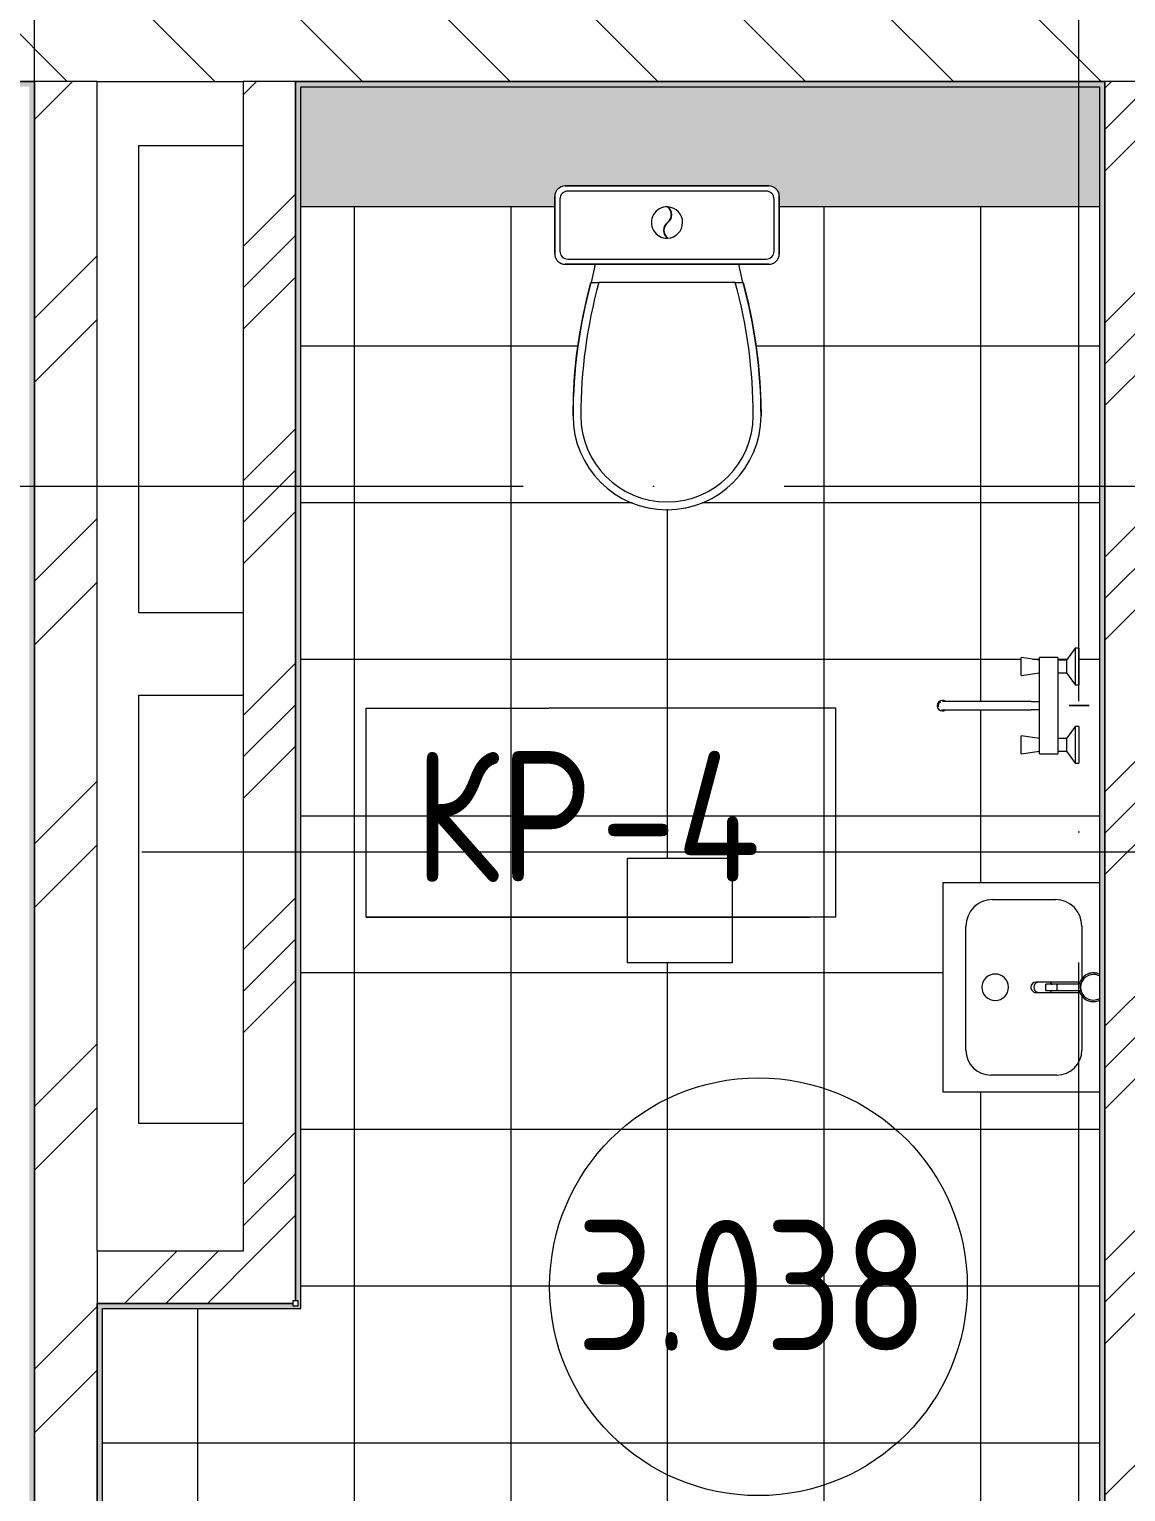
# Model space of a CAD drawing. Header units: millimetres. Extents: x 97 to 215964, y -4577 to 60645.
# Drawn here: x 191288 to 193388, y 49750 to 52550 of the extents above; entities that cross this region are included whole.
import ezdxf

# ---------------------------------------------------------------- set-up
doc = ezdxf.new("R2010")
doc.units = ezdxf.units.MM
doc.linetypes.add('ADSK_Линия сетки', pattern=[2500, 2000, -250, 0, -250])
for name, color, linetype, lineweight in [('A-AREA-____-IDEN', 2, 'Continuous', 20), ('A-FLOR-____-IDEN', 11, 'Continuous', 20), ('A-FLOR-____-OTLN', 192, 'Continuous', 9), ('A-FLOR-____-PATT', 8, 'Continuous', 9), ('A-WALL-____-MCUT', 113, 'Continuous', 9), ('A-WALL-____-PATT', 111, 'Continuous', 9), ('A-WALL-FNSH-MCUT', 113, 'Continuous', 9), ('P-SANR-FIXT-OTLN', 6, 'Continuous', 9), ('S-COLS-____-MCUT', 52, 'Continuous', 9), ('S-COLS-____-OTLN', 52, 'Continuous', 9), ('S-GRID-____-OTLN', 1, 'Continuous', 9)]:
    doc.layers.add(name, color=color, linetype=linetype, lineweight=lineweight)
doc.styles.add('GOST Common', font='GOST_Common.ttf', dxfattribs={"width": 0.9, "height": 250})
pattern_1 = [(45, (0, 0), (-224.5064, 224.5064), []), (45, (79.38, 0), (0, 449.0128), []), (45, (-79.38, 0), (0, 449.0128), [])]

# ---------------------------------------------------------------- blocks, each defined once
blk = doc.blocks.new('0083_СОШ675_АР_R22_rvt-1-О_АИ_ПП_8_400_Целиком')
at = {"layer": 'A-FLOR-____-PATT', "lineweight": 5}
blk.add_hatch(color=221, dxfattribs=at).paths.add_polyline_path([(134540, 52210), (134540, 52440), (133010, 52440), (133010, 52210), (133496.5, 52210), (133497.3, 52235.5), (133500.6, 52241.8), (133504.7, 52245.9), (133510.4, 52248.9), (133511.3, 52249.3), (133521.5, 52250), (133912, 52249.2), (133918.3, 52245.9), (133922.5, 52241.8), (133925.5, 52236.1), (133925.8, 52235.2), (133926.5, 52225), (133926.5, 52210), (134058.1, 52210)])
at = {"layer": 'A-WALL-____-PATT', "lineweight": 5}
h = blk.add_hatch(dxfattribs=at)
h.set_pattern_fill('FP_10', color=10, style=0, pattern_type=2)
h.set_pattern_definition([(135, (0, 0), (-141.42136, -141.42136), [])])
h.paths.add_polyline_path([(136259.2, 52450), (136499, 52450), (136499, 52650), (131360, 52650), (131360, 52450), (135944.7, 52450)])
h.paths.add_polyline_path([(129370, 52450), (130260, 52450), (130260, 52650), (129370, 52650)])
h = blk.add_hatch(dxfattribs=at)
h.set_pattern_fill('FP_7', color=10, style=0, pattern_type=2)
h.set_pattern_definition([(45, (0, 0), (-251.4472, 251.4472), []), (45, (0, 381), (-251.4472, 251.4472), [])])
h.paths.add_polyline_path([(132500, 49250), (132620, 49250), (132620, 52450), (132500, 52450), (132500, 50930.5)])
h = blk.add_hatch(dxfattribs=at)
h.set_pattern_fill('FP_11', color=10, style=0, pattern_type=2)
h.set_pattern_definition(pattern_1)
h.paths.add_polyline_path([(133000, 50210.7), (133000, 52450), (132900, 52450), (132900, 50210.7)])
h = blk.add_hatch(dxfattribs=at)
h.set_pattern_fill('FP_11', color=10, style=0, pattern_type=2)
h.set_pattern_definition(pattern_1)
h.paths.add_polyline_path([(134550, 49250), (134650, 49250), (134650, 52450), (134550, 52450), (134550, 49953.5)])
h = blk.add_hatch(dxfattribs=at)
h.set_pattern_fill('FP_11', color=10, style=0, pattern_type=2)
h.set_pattern_definition(pattern_1)
h.paths.add_polyline_path([(132800.3, 50110.7), (132995, 50110.7), (132995, 50115.7), (133000, 50115.7), (133000, 50210.7), (132620, 50210.7), (132620, 50110.7)])
at = {"layer": 'A-FLOR-____-OTLN', "color": 90}
for p, q in [((132700, 51432.5), (132700, 52327.5)), ((132700, 52327.5), (132900, 52327.5)), ((133496.5, 52210), (133010, 52210)), ((134540, 52210), (133926.5, 52210)), ((132900, 51432.5), (132700, 51432.5)), ((132700, 50455), (132700, 51275)), ((132700, 51275), (132900, 51275)), ((132900, 50455), (132700, 50455))]:
    blk.add_line(p, q, dxfattribs=at)
at = {"layer": 'A-WALL-____-MCUT', "color": 50, "lineweight": 13}
for p, q in [((131360, 52450), (132500, 52450)), ((132500, 52450), (132500, 49250)), ((132620, 52450), (132900, 52450)), ((132620, 50210.7), (132620, 52450)), ((132900, 52450), (132900, 50210.7)), ((133000, 52450), (134550, 52450)), ((133000, 50210.7), (133000, 52450)), ((134550, 52450), (134550, 49250)), ((132900, 50210.7), (132620, 50210.7)), ((133000, 50115.7), (133000, 50210.7)), ((132620, 50110.7), (132995, 50110.7)), ((132620, 49250), (132620, 50110.7))]:
    blk.add_line(p, q, dxfattribs=at)
at = {"layer": 'A-WALL-____-MCUT', "color": 10, "lineweight": 5}
for p, q in [((132620, 52450), (132500, 52450)), ((133000, 52450), (132900, 52450)), ((134650, 52450), (134550, 52450)), ((132620, 50210.7), (132620, 50110.7))]:
    blk.add_line(p, q, dxfattribs=at)
blk = doc.blocks.new('ВК_Унитаз_ГОСТ 30493-96_R20 - С косым выпуском-V171-О_АИ_ПП_8_400_Целиком')
at = {"layer": 'P-SANR-FIXT-OTLN', "color": 170, "lineweight": 18}
for p, q in [((130, 215), (20, 215)), ((20, 215), (130, 215)), ((125, 205), (25, 205)), ((0, 190.8), (0, 195)), ((0, 195), (0, -195)), ((0, -195), (0, 195)), ((10, 190), (10, -190)), ((140, -190), (140, 190)), ((150, 195), (150, 190.8)), ((150, -195), (150, 195)), ((150, 195), (150, -195)), ((185, 145), (150, 137.4)), ((185, 130.7), (185, 145.7)), ((185, 130.7), (185, -130.7)), ((150, -137.4), (185, -145)), ((185, -145.7), (185, -130.7)), ((20, -215), (130, -215)), ((130, -215), (20, -215)), ((25, -205), (125, -205))]:
    blk.add_line(p, q, dxfattribs=at)
at = {"layer": 'P-SANR-FIXT-OTLN', "color": 170, "lineweight": 18, "flags": 128}
for points in [[(185, 145.7), (222.5, 155.2), (260.3, 163.1), (298.4, 169.6), (336.7, 174.5), (375.2, 177.8), (413.8, 179.6), (440, 180)], [(440, -180), (401.4, -179.2), (362.8, -176.9), (324.4, -173.1), (286.1, -167.7), (248.1, -160.7), (210.4, -152.3), (185, -145.7)]]:
    blk.add_lwpolyline(points, dxfattribs=at)
at = {"layer": 'P-SANR-FIXT-OTLN', "color": 170, "lineweight": 18}
for centre, radius, start, end in [((20, 195), 20, 90, 180), ((20, 195), 20, 90, 180), ((25, 190), 15, 90, 180), ((125, 190), 15, 0, 90), ((130, 195), 20, 360, 90), ((130, 195), 20, 80, 90), ((130, 195), 20, 0, 90), ((130, 195), 20, 50, 70), ((130, 195), 20, 20, 40), ((130, 195), 20, 360, 10), ((440, -786), 966, 90, 105.3062), ((440, -786), 966, 90, 105.3062), ((440, 0), 180, 0, 90), ((440, 0), 180, 270, 90), ((440, -801), 966, 90, 105.3062), ((440, 0), 165, 0, 90), ((70, -0.1), 30, 2.9611, 176.4965), ((55, -10.9), 19.1, 37.7116, 141.5159), ((70, 0.1), 30, 178.194, 1.3536), ((55, -10), 19, 37.7541, 141.885), ((85, 13.3), 19.1, 217.7541, 321.5226), ((85, 12.4), 18.9, 217.7116, 322.1574), ((440, 0), 180, 270, 360), ((440, 0), 165, 270, 0), ((440, 801), 966, 254.6938, 270), ((440, 786), 966, 254.6938, 270), ((440, 786), 966, 254.6938, 270), ((20, -195), 20, 180, 270), ((20, -195), 20, 180, 270), ((25, -190), 15, 180, 270), ((125, -190), 15, 270, 0), ((130, -195), 20, 270, 0), ((130, -195), 20, 270, 0), ((130, -195), 20, 350, 0), ((130, -195), 20, 270, 280), ((130, -195), 20, 290, 310), ((130, -195), 20, 320, 340)]:
    blk.add_arc(centre, radius, start, end, dxfattribs=at)
blk = doc.blocks.new('ВК_Рукомойник_ТТМ_РК-01_R20 - Рукомойник ТТМ РК-01-3800553-О_АИ_ПП_8_400_Целиком')
at = {"layer": 'P-SANR-FIXT-OTLN', "color": 170, "lineweight": 18}
for p, q in [((134540, 50915.8), (134240, 50915.8)), ((134240, 50915.8), (134240, 50515.8)), ((134334.8, 50883.8), (134455.2, 50883.8)), ((134284, 50595.6), (134284, 50833)), ((134506, 50833), (134506, 50731.8)), ((134506, 50699.9), (134506, 50595.6)), ((134458.2, 50547.8), (134331.8, 50547.8)), ((134240, 50515.8), (134540, 50515.8))]:
    blk.add_line(p, q, dxfattribs=at)
for centre, radius, start, end in [((134334.8, 50833), 50.8, 90, 180), ((134455.2, 50833), 50.8, 0, 90), ((134340, 50715.8), 25.4, 90, 270), ((134340, 50715.8), 25.4, 270, 90), ((134331.8, 50595.6), 47.8, 180, 270), ((134458.2, 50595.6), 47.8, 270, 0)]:
    blk.add_arc(centre, radius, start, end, dxfattribs=at)
blk = doc.blocks.new('xxx_Смеситель_Для рукомойника_R20 - Однорукояточный-V172-О_АИ_ПП_8_400_Целиком')
at = {"layer": 'P-SANR-FIXT-OTLN', "color": 170, "lineweight": 18}
for p, q in [((134421.9, 50725.8), (134418, 50725.8)), ((134444.6, 50725.8), (134421.9, 50725.8)), ((134457.7, 50721.8), (134437, 50721.8)), ((134437, 50720.8), (134437, 50721.8)), ((134437, 50721.8), (134437, 50720.8)), ((134437, 50710.8), (134437, 50720.8)), ((134437, 50710.8), (134437, 50709.8)), ((134437, 50709.8), (134437, 50710.8)), ((134437, 50709.8), (134457.7, 50709.8)), ((134502.8, 50725.8), (134444.6, 50725.8)), ((134503.4, 50721.8), (134457.7, 50721.8)), ((134457.7, 50709.8), (134503.4, 50709.8)), ((134457.8, 50720.8), (134457.8, 50710.8)), ((134418, 50705.8), (134421.9, 50705.8)), ((134421.9, 50705.8), (134444.6, 50705.8)), ((134444.6, 50705.8), (134502.8, 50705.8))]:
    blk.add_line(p, q, dxfattribs=at)
for radius, start, end in [(27.5, 90, 168.9224), (24.5, 90, 270), (27.5, 113.3122, 126.6881), (27.5, 90, 108.0231), (27.5, 71.9769, 90), (27.5, 63.7266, 90), (24.5, 60.0015, 90), (27.5, 63.9578, 66.6878), (27.5, 191.0769, 270), (27.5, 135, 168.0233), (27.5, 191.9774, 225), (24.5, 165, 169.7702), (24.5, 165, 169.7702), (24.5, 190.2298, 195), (24.5, 190.2298, 195), (27.5, 233.3128, 246.6887), (27.5, 251.9777, 270), (24.5, 270, 299.9985), (27.5, 270, 296.2744), (27.5, 270, 288.0223), (27.5, 293.3113, 296.0422)]:
    blk.add_arc((134528, 50715.8), radius, start, end, dxfattribs=at)
for start_param, end_param in [(0, 1.570796), (1.570796, 3.141593)]:
    blk.add_ellipse((134418, 50715.8), major_axis=(0, 10), ratio=0.965926, start_param=start_param, end_param=end_param, dxfattribs=at)
for points, knots in [([(134414.8, 50715.8), (134414.8, 50716.7), (134414.9, 50718), (134415.3, 50719.7), (134415.7, 50720.9), (134416.1, 50721.8), (134416.5, 50722.4), (134417, 50723.1), (134417.5, 50723.8), (134418.2, 50724.4), (134418.7, 50724.8), (134419.2, 50725.1), (134419.6, 50725.3), (134420, 50725.5), (134420.5, 50725.7), (134420.9, 50725.8), (134421.4, 50725.8), (134421.7, 50725.8), (134421.9, 50725.8)], [0, 0, 0, 0, 0.0833333, 0.125, 0.1666667, 0.2083333, 0.2291667, 0.25, 0.2916667, 0.3333333, 0.3541667, 0.375, 0.3958333, 0.4166667, 0.4375, 0.4583333, 0.4791667, 0.5, 0.5, 0.5, 0.5]), ([(134421.9, 50705.8), (134421.7, 50705.8), (134421.4, 50705.9), (134420.9, 50705.9), (134420.5, 50706), (134420, 50706.2), (134419.6, 50706.4), (134419.2, 50706.6), (134418.7, 50706.9), (134418.3, 50707.2), (134417.9, 50707.5), (134417.4, 50708), (134417, 50708.6), (134416.5, 50709.2), (134416.1, 50709.9), (134415.7, 50710.8), (134415.3, 50712), (134414.9, 50713.7), (134414.8, 50715), (134414.8, 50715.8)], [0.5, 0.5, 0.5, 0.5, 0.5208333, 0.5416667, 0.5625, 0.5833333, 0.6041667, 0.625, 0.6458333, 0.6666667, 0.6875, 0.7083333, 0.75, 0.7708333, 0.7916667, 0.8333333, 0.875, 0.9166667, 1, 1, 1, 1]), ([(134448.3, 50720.8), (134447.9, 50722.4), (134447.1, 50724.3), (134445.7, 50725.6), (134444.9, 50725.8), (134444.6, 50725.8)], [0.1666667, 0.1666667, 0.1666667, 0.1666667, 0.3333333, 0.4166667, 0.5, 0.5, 0.5, 0.5]), ([(134457.3, 50721.8), (134457.3, 50721.8), (134457.3, 50721.8), (134457.2, 50721.7), (134457.2, 50721.6), (134457.2, 50721.3), (134457.2, 50721), (134457.2, 50720.8)], [0, 0, 0, 0, 0.166667, 0.333333, 0.5, 0.666667, 1, 1, 1, 1]), ([(134457.7, 50709.8), (134457.7, 50709.8), (134457.7, 50709.9), (134457.8, 50710), (134457.8, 50710.1), (134457.8, 50710.4), (134457.8, 50710.7), (134457.8, 50710.8)], [0, 0, 0, 0, 0.166667, 0.333333, 0.5, 0.666667, 1, 1, 1, 1]), ([(134504.4, 50722.5), (134504.4, 50722.4), (134504.3, 50722.3), (134504.2, 50721.9), (134504.1, 50721.3), (134504, 50720.7), (134503.9, 50720.4)], [0.77430556, 0.77430556, 0.77430556, 0.77430556, 0.78298611, 0.79166667, 0.82638889, 0.86111111, 0.86111111, 0.86111111, 0.86111111]), ([(134503.9, 50711.3), (134503.9, 50711.1), (134504, 50710.6), (134504.2, 50710), (134504.3, 50709.6), (134504.4, 50709.4), (134504.4, 50709.3)], [0.13888889, 0.13888889, 0.13888889, 0.13888889, 0.16666667, 0.19444444, 0.20833333, 0.22222222, 0.22222222, 0.22222222, 0.22222222])]:
    blk.add_open_spline(points, degree=3, knots=knots, dxfattribs=at)
for points in [[(134444.6, 50705.8), (134444.9, 50705.8), (134445.7, 50706.1), (134446.7, 50707.1), (134447.6, 50708.7), (134448.1, 50710.1), (134448.3, 50710.8)], [(134457.2, 50710.8), (134457.2, 50710.7), (134457.2, 50710.3), (134457.2, 50709.9), (134457.3, 50709.8), (134457.3, 50709.8)], [(134457.8, 50720.8), (134457.8, 50721), (134457.8, 50721.4), (134457.8, 50721.7), (134457.7, 50721.8), (134457.7, 50721.8)], [(134503.3, 50720.8), (134502.9, 50719.2), (134502.6, 50715.8), (134502.9, 50712.5), (134503.3, 50710.8)], [(134502.9, 50721.7), (134502.9, 50721.8), (134503, 50721.8), (134503, 50721.8), (134503, 50721.8)], [(134503, 50709.8), (134503, 50709.8), (134503, 50709.9), (134502.9, 50709.9)], [(134503.4, 50721.8), (134503.4, 50721.8), (134503.4, 50721.7), (134503.4, 50721.6), (134503.4, 50721.3), (134503.3, 50721.1), (134503.3, 50720.9), (134503.3, 50720.8)], [(134503.3, 50710.8), (134503.3, 50710.8), (134503.3, 50710.6), (134503.4, 50710.3), (134503.4, 50710.1), (134503.4, 50710), (134503.4, 50709.9), (134503.4, 50709.9)]]:
    blk.add_open_spline(points, degree=3, dxfattribs=at)
blk = doc.blocks.new('Смеситель для внутр_поливочного крана - Смеситель-V205-О_АИ_ПП_8_400_Целиком')
at = {"layer": 'P-SANR-FIXT-OTLN', "color": 170, "lineweight": 18}
for p, q in [((-8, 231), (-8, 91)), ((8, 91), (8, 231)), ((-92, 110.1), (-87, 75)), ((-92, 110.1), (-75, 110.1)), ((-89, 111.1), (-89, 110.1)), ((-75, 111.1), (-75, 111.1)), ((-75, 111.1), (-75, 111.1)), ((-75, 110.1), (-58, 110.1)), ((-63, 75), (-58, 110.1)), ((-61, 110.1), (-61, 111.1)), ((58, 110.1), (63, 75)), ((58, 110.1), (75, 110.1)), ((61, 111.1), (61, 110.1)), ((75, 111.1), (75, 111.1)), ((75, 111.1), (75, 111.1)), ((75, 110.1), (92, 110.1)), ((87, 75), (92, 110.1)), ((89, 110.1), (89, 111.1)), ((-92, 75), (-92, 40)), ((-92, 75), (-75, 75)), ((-75, 75), (75, 75)), ((75, 75), (92, 75)), ((92, 40), (92, 75)), ((-75, 40), (-92, 40)), ((-87, 40), (-87, 23.4)), ((75, 40), (-75, 40)), ((-63, 23.4), (-63, 40)), ((63, 40), (63, 23.4)), ((92, 40), (75, 40)), ((87, 23.4), (87, 40)), ((-87, 23.4), (-110, 6.7)), ((-110, 6.7), (-110, 0)), ((-40, 6.7), (-110, 6.7)), ((-40, 0), (-110, 0)), ((-63, 23.4), (-87, 23.4)), ((-40, 6.7), (-63, 23.4)), ((-40, 0), (-40, 6.7)), ((0, -20), (0, 18)), ((0, 18), (0, -20)), ((63, 23.4), (40, 6.7)), ((40, 6.7), (40, 0)), ((110, 6.7), (40, 6.7)), ((87, 23.4), (63, 23.4)), ((110, 6.7), (87, 23.4)), ((110, 0), (110, 6.7)), ((110, 0), (40, 0))]:
    blk.add_line(p, q, dxfattribs=at)
at = {"layer": 'P-SANR-FIXT-OTLN', "color": 170, "lineweight": 18, "flags": 128}
for points in [[(-8, 261), (-8, 261), (-8, 260.9), (-8, 260.8), (-8, 260.6), (-8, 260.4), (-8, 260.1), (-8, 259.8), (-8, 259.5), (-8, 259.1), (-8, 258.6), (-8, 258.1), (-8, 257.6), (-8, 257), (-8, 256.4), (-8, 255.8), (-8, 255.1), (-8, 254.3), (-8, 253.6), (-8, 252.7), (-8, 251.9), (-8, 251), (-8, 250.1), (-8, 249.2), (-8, 248.2), (-8, 247.2), (-8, 246.2), (-8, 245.1), (-8, 244.1), (-8, 243), (-8, 241.9), (-8, 240.7), (-8, 239.6), (-8, 238.4), (-8, 237.3), (-8, 236.1), (-8, 234.9), (-8, 233.7), (-8, 232.5), (-8, 231.3), (-8, 231)], [(8, 231), (8, 232.2), (8, 233.4), (8, 234.6), (8, 235.8), (8, 237), (8, 238.1), (8, 239.3), (8, 240.4), (8, 241.6), (8, 242.7), (8, 243.8), (8, 244.9), (8, 245.9), (8, 246.9), (8, 247.9), (8, 248.9), (8, 249.9), (8, 250.8), (8, 251.7), (8, 252.5), (8, 253.3), (8, 254.1), (8, 254.9), (8, 255.6), (8, 256.2), (8, 256.9), (8, 257.5), (8, 258), (8, 258.5), (8, 259), (8, 259.4), (8, 259.7), (8, 260.1), (8, 260.3), (8, 260.6), (8, 260.7), (8, 260.9), (8, 261), (8, 261)], [(-8, 74.8), (-8, 75.8), (-8, 76.9), (-8, 77.9), (-8, 79), (-8, 80.1), (-8, 81.3), (-8, 82.4), (-8, 83.6), (-8, 84.7), (-8, 85.9), (-8, 87.1), (-8, 88.3), (-8, 89.5), (-8, 90.7), (-8, 91)], [(8, 91), (8, 89.8), (8, 88.6), (8, 87.4), (8, 86.2), (8, 85), (8, 83.9), (8, 82.7), (8, 81.6), (8, 80.4), (8, 79.3), (8, 78.2), (8, 77.1), (8, 76.1), (8, 75.1)]]:
    blk.add_lwpolyline(points, dxfattribs=at)
at = {"layer": 'P-SANR-FIXT-OTLN', "color": 170, "lineweight": 18}
for radius, start, end in [(10, 0, 180), (10, 360, 180), (10, 180, 210), (10, 180, 210), (8, 165, 180), (8, 30, 105), (10, 330, 360), (10, 330, 360)]:
    blk.add_arc((0, 261), radius, start, end, dxfattribs=at)
blk = doc.blocks.new('0083_СОШ675_ВК_R22_rvt-1-О_АИ_ПП_8_400_Целиком')
at = {"layer": 'P-SANR-FIXT-OTLN', "color": 170, "lineweight": 18}
for name, p, rotation in [('ВК_Унитаз_ГОСТ 30493-96_R20 - С косым выпуском-V171-О_АИ_ПП_8_400_Целиком', (133711.5, 52250), 269.9999999999987), ('Смеситель для внутр_поливочного крана - Смеситель-V205-О_АИ_ПП_8_400_Целиком', (134500, 51255), 89.9999999999998)]:
    blk.add_blockref(name, p, dxfattribs=dict(at, rotation=rotation))
for name in ['ВК_Рукомойник_ТТМ_РК-01_R20 - Рукомойник ТТМ РК-01-3800553-О_АИ_ПП_8_400_Целиком', 'xxx_Смеситель_Для рукомойника_R20 - Однорукояточный-V172-О_АИ_ПП_8_400_Целиком']:
    blk.add_blockref(name, (0, 0), dxfattribs=at)
blk = doc.blocks.new('BSC_Колонна _Прямоугольная - ПР-1_Профиль торцевой для плитки-3497357-О_АИ_ПП_8_400_Целиком')
at = {"layer": 'S-COLS-____-MCUT'}
for p, q in [((5, 5), (-5, 5)), ((-5, 5), (-5, -5)), ((5, -5), (5, 5)), ((-5, -5), (5, -5))]:
    blk.add_line(p, q, dxfattribs=at)
blk = doc.blocks.new('ADSK_Марка_Перекрытие - Типоразмер_ADSK_Марка-158127-О_АИ_ПП_8_400_Целиком')
at = {"layer": 'A-FLOR-____-IDEN'}
for p, q in [((-4.5, 4), (-1, 4)), ((-4.5, 0), (-4.5, 4)), ((4.5, 4), (-1, 4)), ((4.5, 0), (4.5, 4)), ((4.5, 0), (-4.5, 0)), ((-4.5, 0), (4, 0))]:
    blk.add_line(p, q, dxfattribs=at)
blk = doc.blocks.new('ADSK_Марка_Помещение_ОдноЗначение - Номер-159740-О_АИ_ПП_8_400_Целиком')
at = {"layer": 'A-AREA-____-IDEN'}
blk.add_circle((0, 0), 4, dxfattribs=at)

msp = doc.modelspace()

# ---------------------------------------------------------------- hatches: boundary and pattern name
at = {"layer": 'A-FLOR-____-PATT'}
h = msp.add_hatch(dxfattribs=at)
h.set_pattern_fill('FP_158', color=256, style=0, pattern_type=2)
h.set_pattern_definition([(90, (193110.4, 51643.75), (-300, 2e-14), []), (180, (193110.4, 51643.75), (-4e-14, -300), [])])
h.paths.add_polyline_path([(192855.961427, 49250.000586), (192997.865903, 49250.000586), (192997.865903, 49260.000586), (193337.865903, 49260.000586), (193337.865903, 50515.840355), (193037.865903, 50515.840355), (193037.865903, 50915.840355), (193337.865903, 50915.840355), (193337.865903, 52210.002606), (192724.414119, 52210.002606), (192723.598704, 52114.480428), (192720.346157, 52108.170659), (192716.223607, 52104.048109), (192710.543485, 52101.056371), (192709.5905, 52100.661631), (192699.414119, 52099.980148), (192646.846551, 52099.980148), (192659.134875, 52047.37387), (192674.134875, 51981.11112), (192685.934054, 51888.090218), (192689.00467, 51806.870077), (192683.280767, 51763.39272), (192665.298691, 51719.980148), (192636.693339, 51682.700927), (192599.414119, 51654.095575), (192572.327261, 51642.122818), (192552.119261, 51635.602386), (192505.965024, 51630.43423), (192462.82669, 51636.113499), (192446.500976, 51642.223251), (192419.008097, 51654.407126), (192382.134898, 51682.700927), (192353.529546, 51719.980148), (192335.036357, 51767.275005), (192329.414119, 51809.980148), (192334.804614, 51907.518668), (192346.742765, 51990.164393), (192371.981686, 52099.980148), (192308.914399, 52100.795563), (192302.60463, 52104.048109), (192298.48208, 52108.170659), (192295.490342, 52113.850781), (192295.095602, 52114.803767), (192294.414119, 52124.980148), (192294.414119, 52210.002606), (191807.865903, 52210.002606), (191807.865903, 50100.71798), (191427.888824, 50100.71798), (191427.888824, 49260.000586), (191897.865903, 49260.000586), (191897.865903, 49250.000586)])
h.paths.add_polyline_path([(193137.865903, 50690.440355), (193148.88655, 50692.955745), (193157.724422, 50700.003714), (193162.629072, 50710.188323), (193162.629072, 50721.492386), (193157.724422, 50731.676996), (193148.88655, 50738.724964), (193137.865903, 50741.240355), (193126.845256, 50738.724964), (193118.007383, 50731.676996), (193113.102734, 50721.492386), (193113.102734, 50710.188323), (193118.007383, 50700.003714), (193126.845256, 50692.955745), (193129.665903, 50692.311951)])
h.paths.add_polyline_path([(192633.887824, 50762.77529), (192433.887824, 50762.77529), (192433.887824, 50962.77529), (192633.887824, 50962.77529), (192633.887824, 50930.487821)])
h.paths.add_polyline_path([(193291.183504, 51144.977542), (193274.473026, 51167.977542), (193257.875954, 51167.956727), (193257.875954, 51162.977542), (193222.875954, 51163.556803), (193222.376649, 51167.906499), (193187.734789, 51162.977542), (193187.734789, 51196.977542), (193222.875954, 51191.998357), (193221.875954, 51246.977542), (193032.875954, 51248.049339), (193029.765834, 51251.416728), (193029.56221, 51254.924432), (193031.796018, 51260.219564), (193033.605366, 51262.207878), (193036.875954, 51262.977542), (193037.141541, 51261.905745), (193040.895192, 51262.977542), (193222.875954, 51263.614781), (193222.729659, 51317.956727), (193187.734789, 51312.977542), (193187.734789, 51346.977542), (193222.875954, 51341.998357), (193222.875954, 51346.977542), (193257.875954, 51346.398281), (193257.875954, 51341.977542), (193274.473026, 51341.977542), (193291.183504, 51364.977542), (193297.875954, 51364.977542), (193297.875954, 51294.977542), (193291.183504, 51294.977542), (193274.473026, 51317.977542), (193257.875954, 51317.977542), (193257.875954, 51191.977542), (193274.473026, 51191.977542), (193291.183504, 51214.977542), (193297.875954, 51214.977542), (193297.875954, 51144.977542)])
at = {"layer": 'A-WALL-____-PATT'}
h = msp.add_hatch(color=7, dxfattribs=at)
h.paths.add_polyline_path([(191287.888824, 52440.002606), (191297.888824, 52440.002606), (191297.888824, 52450.002606), (190157.887824, 52450.002606), (190157.887824, 52440.002606)])
h.paths.add_polyline_path([(189057.887824, 52440.002606), (189057.887824, 52450.002606), (188177.867075, 52450.002606), (188177.867075, 52440.002606)])
for points in [[(193337.865903, 52440.002606), (193347.865903, 52440.002606), (193347.865903, 52450.002606), (191797.865903, 52450.002606), (191797.865903, 52440.002606), (192855.961427, 52440.002606)], [(191297.888824, 49040.000586), (191297.888824, 52440.002606), (191287.888824, 52440.002606), (191287.888824, 49040.000586)], [(191807.865903, 50110.71798), (191807.865903, 52440.002606), (191797.865903, 52440.002606), (191797.865903, 50115.71798), (191802.865903, 50115.71798), (191802.865903, 50110.71798)], [(193347.865903, 49250.000586), (193347.865903, 52440.002606), (193337.865903, 52440.002606), (193337.865903, 49250.000586)], [(191427.888824, 49260.000586), (191427.888824, 50110.71798), (191417.888824, 50110.71798), (191417.888824, 49260.000586)], [(191427.888824, 50100.71798), (191807.865903, 50100.71798), (191807.865903, 50110.71798), (191802.865903, 50110.71798), (191802.865903, 50105.71798), (191792.865903, 50105.71798), (191792.865903, 50110.71798), (191427.888824, 50110.71798)]]:
    msp.add_hatch(color=7, dxfattribs=at).paths.add_polyline_path(points)

# ---------------------------------------------------------------- linework, layer by layer
at = {"layer": 'A-FLOR-____-OTLN'}
for p, q in [((192433.887824, 50762.77529), (192433.887824, 50962.77529)), ((192433.887824, 50962.77529), (192633.887824, 50962.77529)), ((192633.887824, 50962.77529), (192633.887824, 50762.77529)), ((192633.887824, 50762.77529), (192433.887824, 50762.77529))]:
    msp.add_line(p, q, dxfattribs=at)
at = {"layer": 'A-WALL-____-MCUT', "color": 7}
for p, q in [((191297.888824, 52450.002606), (190157.887824, 52450.002606)), ((191297.888824, 49050.000586), (191297.888824, 52450.002606))]:
    msp.add_line(p, q, dxfattribs=at)
at = {"layer": 'A-WALL-FNSH-MCUT', "color": 7}
for p, q in [((193347.865903, 52450.002606), (191797.865903, 52450.002606)), ((191797.865903, 52450.002606), (191797.865903, 50115.71798)), ((193347.865903, 49250.000586), (193347.865903, 52450.002606)), ((191807.865903, 52440.002606), (193337.865903, 52440.002606)), ((191807.865903, 50100.71798), (191807.865903, 52440.002606)), ((193337.865903, 52440.002606), (193337.865903, 49260.000586)), ((191417.888824, 50110.71798), (191417.888824, 49250.000586)), ((191792.865903, 50110.71798), (191417.888824, 50110.71798)), ((191427.888824, 49260.000586), (191427.888824, 50100.71798)), ((191427.888824, 50100.71798), (191807.865903, 50100.71798))]:
    msp.add_line(p, q, dxfattribs=at)
at = {"layer": 'S-GRID-____-OTLN', "linetype": 'ADSK_Линия сетки'}
for p, q in [((191297.888824, -3572.657751), (191297.888824, 60644.999414)), ((193297.888954, -3738.839947), (193297.888954, 60644.999414)), ((55228.336609, 51675.000586), (215146.441901, 51675.000586)), ((56498.336609, 50975.000586), (213876.441901, 50975.000586))]:
    msp.add_line(p, q, dxfattribs=at)

# ---------------------------------------------------------------- block references
at = {"color": 250, "lineweight": 5}
for name in ['0083_СОШ675_АР_R22_rvt-1-О_АИ_ПП_8_400_Целиком', '0083_СОШ675_ВК_R22_rvt-1-О_АИ_ПП_8_400_Целиком']:
    msp.add_blockref(name, (58797.887824, 0), dxfattribs=at)
at = {"layer": 'A-AREA-____-IDEN', "xscale": 99.99999999999993, "yscale": 99.99999999999993, "zscale": 99.99999999999993}
msp.add_blockref('ADSK_Марка_Помещение_ОдноЗначение - Номер-159740-О_АИ_ПП_8_400_Целиком', (192684.510035, 50142.567186), dxfattribs=at)
at = {"layer": 'A-FLOR-____-IDEN', "xscale": 99.99999999999993, "yscale": 99.99999999999993, "zscale": 99.99999999999993}
msp.add_blockref('ADSK_Марка_Перекрытие - Типоразмер_ADSK_Марка-158127-О_АИ_ПП_8_400_Целиком', (192382.877363, 50850.001596), dxfattribs=at)
at = {"layer": 'S-COLS-____-OTLN'}
msp.add_blockref('BSC_Колонна _Прямоугольная - ПР-1_Профиль торцевой для плитки-3497357-О_АИ_ПП_8_400_Целиком', (191797.865903, 50110.71798), dxfattribs=at)

# ---------------------------------------------------------------- texts
at = {"layer": 'A-AREA-____-IDEN', "lineweight": 9, "insert": (192335.302777, 50270.292258), "char_height": 250, "width": 858.6073125, "attachment_point": 1, "style": 'GOST Common'}
msp.add_mtext('3.038', dxfattribs=at)
at = {"layer": 'A-FLOR-____-IDEN', "lineweight": 9, "char_height": 250, "attachment_point": 1, "style": 'GOST Common'}
for s, insert, width in [('КР', (192023.946518, 51167.83917), 432.91125), ('-4', (192381.134018, 51167.83917), 411.2656875)]:
    msp.add_mtext(s, dxfattribs=dict(at, insert=insert, width=width))

doc.saveas('drawing.dxf')
